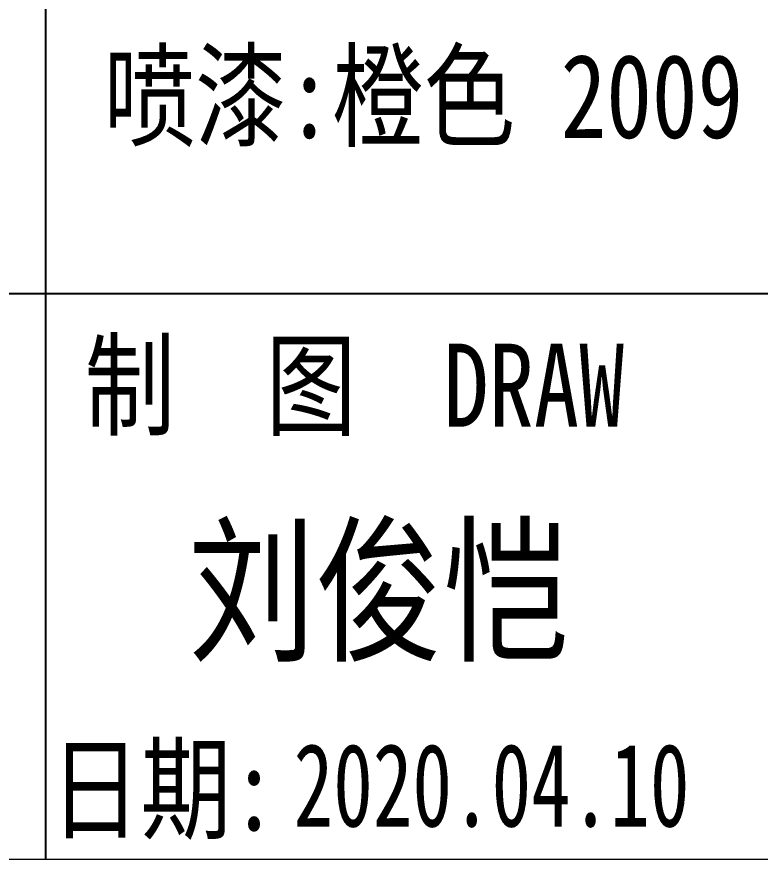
# Model space of a CAD drawing. Header units: millimetres. Extents: x -50143 to 104182, y -50696 to 54072.
# Drawn here: x -49467.96 to -49445.61, y 48694.6 to 48719.93 of the extents above; entities that cross this region are included whole.
import ezdxf
from ezdxf.enums import TextEntityAlignment as Align

# ---------------------------------------------------------------- set-up
doc = ezdxf.new("R2010")
doc.units = ezdxf.units.MM
doc.header["$LTSCALE"] = 0.5
doc.layers.add('图\\M+19E79\\M+195B6\\M+18E9A', color=7, linetype='Continuous')
doc.layers.add('表面处理', color=7, linetype='Continuous')
doc.layers.add('图框', color=7, linetype='Continuous', lineweight=18)
doc.styles.add('国标', font='simfang.ttf', dxfattribs={"width": 0.8})

# ---------------------------------------------------------------- blocks, each defined once
blk = doc.blocks.new('GZDEH零件A3图框V01版')
at = {"layer": '图\\M+19E79\\M+195B6\\M+18E9A', "color": 9}
for p, q in [((3114.17, -1802.211), (3114.17, -1815.961)), ((3181.99, -1815.961), (3092.49, -1815.961)), ((3114.17, -1815.961), (3114.17, -1832.961)), ((3114.17, -1815.961), (3114.17, -1832.961))]:
    blk.add_line(p, q, dxfattribs=at)
at = {"layer": '图框', "linetype": 'Continuous'}
blk.add_line((2882.49, -1832.961), (3272.49, -1832.961), dxfattribs=at)
at = {"layer": '图\\M+19E79\\M+195B6\\M+18E9A', "color": 9, "style": '国标', "width": 0.8}
for s, p in [('制  图', (3119.431, -1819.96)), ('日期:', (3117.713, -1832.097))]:
    blk.add_text(s, height=2.5, dxfattribs=at).set_placement(p, align=Align.CENTER)
blk.add_text(' DRAW', height=2.5, dxfattribs=at).set_placement((3124.776, -1819.96))
blk = doc.blocks.new('DEH A3')
at = {"layer": '图框'}
blk.add_blockref('GZDEH零件A3图框V01版', (-2857.49, 1846.461), dxfattribs=at)

msp = doc.modelspace()

# ---------------------------------------------------------------- block references
at = {"layer": '图框'}
msp.add_blockref('DEH A3', (-49723.782, 48681.103), dxfattribs=at)

# ---------------------------------------------------------------- texts
at = {"layer": '图\\M+19E79\\M+195B6\\M+18E9A', "color": 3, "style": '国标'}
for s, height, width, p in [('刘俊恺', 3.5, 0.8, (-49462.804, 48700.919)), ('2020.04.10', 2.5, 0.7, (-49459.639, 48695.583))]:
    msp.add_text(s, height=height, dxfattribs=dict(at, width=width)).set_placement(p)
at = {"layer": '表面处理', "color": 3, "style": '国标', "width": 0.8}
msp.add_text('喷漆:橙色 2009 Traffic Orange ', height=2.52, dxfattribs=at).set_placement((-49444.765, 48716.292), align=Align.CENTER)

doc.saveas('drawing.dxf')
